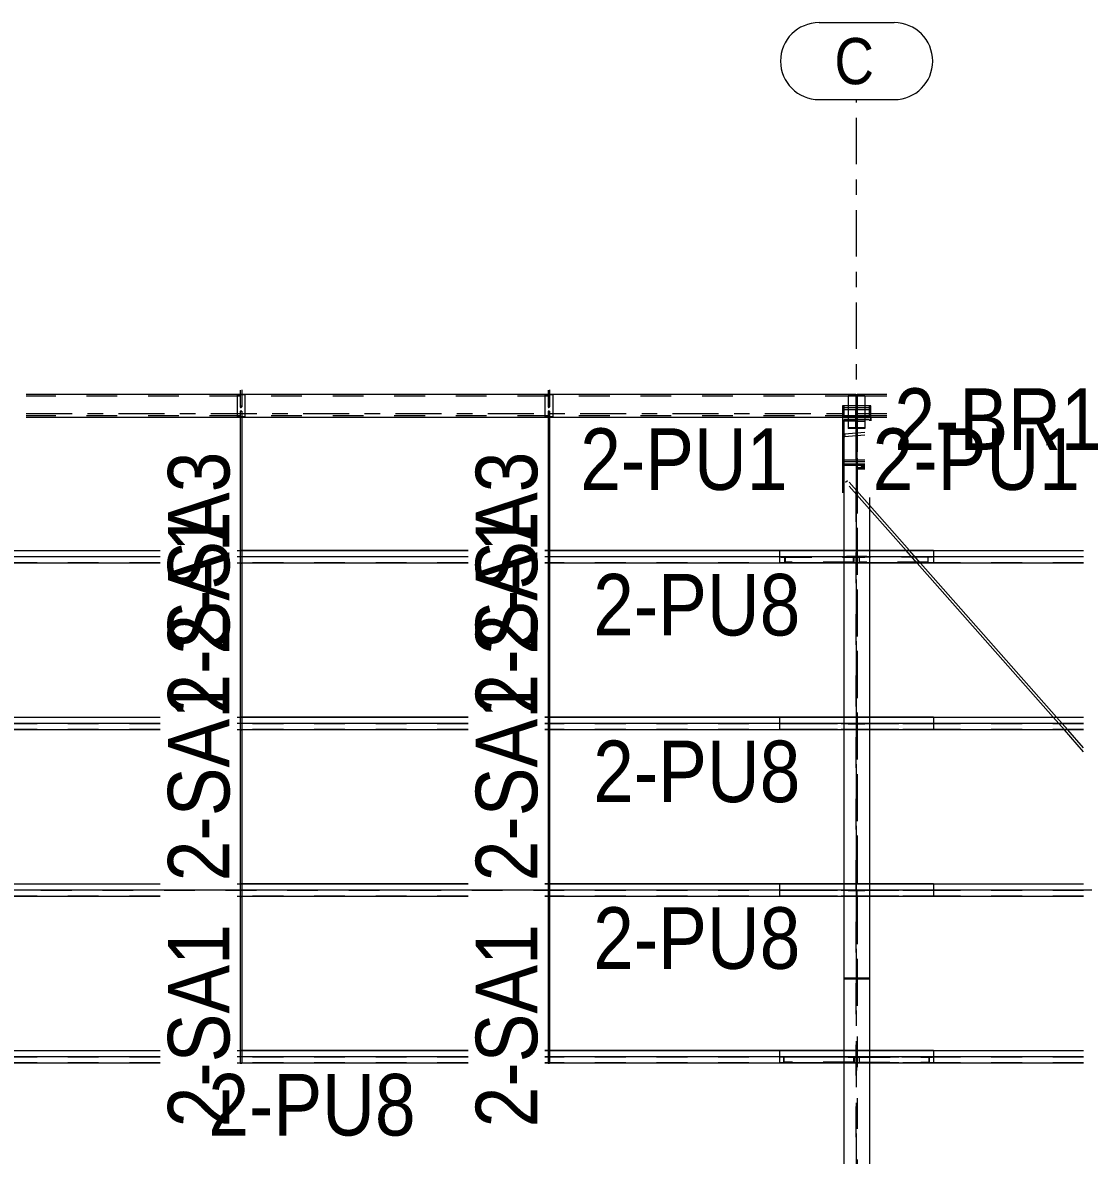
# Model space of a CAD drawing. Header units: millimetres. Extents: x -56 to 1115, y -311 to 509.
# Drawn here: x 923.7 to 992.6, y 43.7 to 117.3 of the extents above; entities that cross this region are included whole.
import ezdxf

# ---------------------------------------------------------------- set-up
doc = ezdxf.new("R2010")
doc.units = ezdxf.units.MM
for name, pattern in [('XKITLINE00', [0]), ('XKITLINE02', [4, 2, -2]), ('XKITLINE03', [6, 3, -1, 1, -1])]:
    doc.linetypes.add(name, pattern=pattern)
for name, color, linetype, lineweight in [('Part', 2, 'Continuous', 0), ('PartMark', 7, 'Continuous', 0), ('S-grid', 1, 'Continuous', 0)]:
    doc.layers.add(name, color=color, linetype=linetype, lineweight=lineweight)
doc.styles.add('ARIAL', font='ARIAL.TTF')

# ---------------------------------------------------------------- blocks, each defined once
blk = doc.blocks.new('*A212')
at = {"layer": 'S-grid', "color": 1, "linetype": 'XKITLINE03', "lineweight": 0}
blk.add_line((923.95, 91.875), (979.871, 91.875), dxfattribs=at)
blk = doc.blocks.new('*A220')
at = {"layer": 'Part', "color": 2, "linetype": 'XKITLINE00', "lineweight": 0}
for p, q in [((957.867, 93.387), (957.867, 93.117)), ((957.966, 93.398), (957.966, 93.117)), ((957.878, 92.331), (957.877, 92.329)), ((957.911, 92.349), (957.878, 92.331)), ((957.948, 92.339), (957.911, 92.349)), ((957.953, 92.329), (957.948, 92.339))]:
    blk.add_line(p, q, dxfattribs=at)
at = {"layer": 'Part', "color": 7, "linetype": 'XKITLINE02', "lineweight": 0}
for p, q in [((957.867, 93.117), (957.867, 92.295)), ((957.966, 93.117), (957.966, 92.305)), ((957.877, 92.329), (957.867, 92.295)), ((957.867, 92.295), (957.885, 92.261)), ((957.885, 92.261), (957.922, 92.251)), ((957.922, 92.251), (957.956, 92.269)), ((957.966, 92.305), (957.953, 92.329)), ((957.956, 92.269), (957.966, 92.305))]:
    blk.add_line(p, q, dxfattribs=at)
blk = doc.blocks.new('*A221')
at = {"layer": 'Part', "color": 7, "linetype": 'XKITLINE02', "lineweight": 0}
for p, q in [((972.996, 82.542), (977.737, 82.542)), ((972.996, 82.542), (972.996, 82.525)), ((972.996, 82.525), (977.723, 82.525)), ((973.26, 82.208), (973.26, 82.525)), ((973.274, 82.542), (973.274, 82.208)), ((977.723, 82.208), (977.723, 82.525)), ((977.737, 82.542), (977.737, 82.208)), ((977.737, 82.208), (973.26, 82.208))]:
    blk.add_line(p, q, dxfattribs=at)
blk = doc.blocks.new('*A222')
at = {"layer": 'Part', "color": 7, "linetype": 'XKITLINE02', "lineweight": 0}
for p, q in [((977.883, 88.963), (977.883, 87.127)), ((977.95, 88.759), (977.883, 88.759)), ((977.883, 88.67), (977.95, 88.67)), ((977.95, 88.963), (977.95, 87.127))]:
    blk.add_line(p, q, dxfattribs=at)
blk = doc.blocks.new('*A223')
at = {"layer": 'Part', "color": 7, "linetype": 'XKITLINE02', "lineweight": 0}
for p, q in [((982.837, 82.542), (978.096, 82.542)), ((978.096, 82.208), (978.096, 82.542)), ((978.11, 82.208), (978.11, 82.525)), ((982.837, 82.525), (978.11, 82.525)), ((982.559, 82.208), (982.559, 82.542)), ((982.573, 82.208), (982.573, 82.525)), ((982.837, 82.542), (982.837, 82.525)), ((982.573, 82.208), (978.096, 82.208))]:
    blk.add_line(p, q, dxfattribs=at)
blk = doc.blocks.new('*A224')
at = {"layer": 'Part', "color": 7, "linetype": 'XKITLINE02', "lineweight": 0}
for p, q in [((977, 92.368), (977, 86.914)), ((978.833, 92.368), (977, 92.368)), ((978.833, 92.237), (977, 92.237)), ((978.833, 91.401), (978.833, 92.368))]:
    blk.add_line(p, q, dxfattribs=at)
blk = doc.blocks.new('*A225')
at = {"layer": 'Part', "color": 7, "linetype": 'XKITLINE02', "lineweight": 0}
for p, q in [((977, 92.237), (977, 91.601)), ((978.833, 92.237), (977, 92.237)), ((978.833, 92.106), (977, 92.106)), ((978.833, 91.601), (978.833, 92.237))]:
    blk.add_line(p, q, dxfattribs=at)
at = {"layer": 'Part', "color": 2, "linetype": 'XKITLINE00', "lineweight": 0}
for p, q in [((977, 91.601), (977, 86.702)), ((978.833, 91.601), (978.833, 91.401))]:
    blk.add_line(p, q, dxfattribs=at)
blk = doc.blocks.new('*A226')
at = {"layer": 'Part', "color": 7, "linetype": 'XKITLINE02', "lineweight": 0}
for p, q in [((977.95, 82.583), (977.95, 82.542)), ((978.575, 82.583), (977.95, 82.583)), ((977.95, 82.542), (978.575, 82.542)), ((978.575, 82.542), (978.575, 82.583))]:
    blk.add_line(p, q, dxfattribs=at)
blk = doc.blocks.new('*A227')
at = {"layer": 'Part', "color": 7, "linetype": 'XKITLINE02', "lineweight": 0}
for p, q in [((977.883, 82.583), (977.258, 82.583)), ((977.258, 82.542), (977.258, 82.583)), ((977.883, 82.542), (977.258, 82.542)), ((977.883, 82.542), (977.883, 82.583))]:
    blk.add_line(p, q, dxfattribs=at)
blk = doc.blocks.new('*A229')
at = {"layer": 'Part', "color": 7, "linetype": 'XKITLINE02', "lineweight": 0}
for p, q in [((978.204, 88.427), (978.204, 88.344)), ((978.458, 88.427), (978.204, 88.427)), ((978.458, 88.344), (978.204, 88.344))]:
    blk.add_line(p, q, dxfattribs=at)
blk = doc.blocks.new('*A230')
at = {"layer": 'Part', "color": 7, "linetype": 'XKITLINE02', "lineweight": 0}
for p, q in [((977.954, 88.344), (977.954, 88.26)), ((978.458, 88.344), (977.954, 88.344)), ((978.079, 88.344), (978.079, 88.26)), ((978.458, 88.26), (977.954, 88.26))]:
    blk.add_line(p, q, dxfattribs=at)
blk = doc.blocks.new('*A774')
at = {"layer": 'Part', "color": 2, "linetype": 'XKITLINE00', "lineweight": 0}
for p, q in [((937.867, 93.387), (937.867, 93.117)), ((937.966, 93.398), (937.966, 93.117)), ((937.878, 92.331), (937.877, 92.329)), ((937.911, 92.349), (937.878, 92.331)), ((937.948, 92.339), (937.911, 92.349)), ((937.953, 92.329), (937.948, 92.339))]:
    blk.add_line(p, q, dxfattribs=at)
at = {"layer": 'Part', "color": 7, "linetype": 'XKITLINE02', "lineweight": 0}
for p, q in [((937.867, 93.117), (937.867, 92.295)), ((937.966, 93.117), (937.966, 92.305)), ((937.877, 92.329), (937.867, 92.295)), ((937.867, 92.295), (937.885, 92.261)), ((937.885, 92.261), (937.922, 92.251)), ((937.922, 92.251), (937.956, 92.269)), ((937.966, 92.305), (937.953, 92.329)), ((937.956, 92.269), (937.966, 92.305))]:
    blk.add_line(p, q, dxfattribs=at)
blk = doc.blocks.new('*A776')
at = {"layer": 'Part', "color": 7, "linetype": 'XKITLINE02', "lineweight": 0}
for p, q in [((978.458, 90.631), (977.12, 90.525)), ((977.084, 90.505), (977.069, 90.449)), ((977.069, 90.449), (977.084, 90.388)), ((977.12, 90.525), (977.084, 90.505)), ((977.084, 90.388), (977.12, 90.359)), ((977.155, 90.495), (977.12, 90.525)), ((978.458, 90.465), (977.12, 90.359)), ((977.12, 90.359), (977.155, 90.378)), ((977.17, 90.435), (977.155, 90.495)), ((977.155, 90.378), (977.17, 90.435))]:
    blk.add_line(p, q, dxfattribs=at)
blk = doc.blocks.new('*A777')
at = {"layer": 'Part', "color": 7, "linetype": 'XKITLINE02', "lineweight": 0}
for p, q in [((977.192, 87.413), (977.317, 87.523)), ((978.75, 85.649), (977.192, 87.413)), ((978.75, 85.901), (977.317, 87.523)), ((981.848, 82.14), (981.125, 82.958)), ((982.07, 82.14), (981.348, 82.958)), ((991.413, 71.307), (990.69, 72.125)), ((991.635, 71.307), (990.912, 72.125)), ((997.966, 64.135), (997.867, 64.248)), ((997.966, 63.884), (997.867, 63.996)), ((1000.977, 60.473), (1000.255, 61.292)), ((1001.2, 60.473), (1000.477, 61.292)), ((1007.917, 52.614), (1007.806, 52.739)), ((1008.028, 52.739), (1007.917, 52.865)), ((1010.542, 49.64), (1009.82, 50.458)), ((1010.764, 49.64), (1010.042, 50.458)), ((1038.641, 18.066), (1037.083, 19.83)), ((1038.516, 17.956), (1037.083, 19.578)), ((1038.641, 18.066), (1038.516, 17.956))]:
    blk.add_line(p, q, dxfattribs=at)
at = {"layer": 'Part', "color": 2, "linetype": 'XKITLINE00', "lineweight": 0}
for p, q in [((981.348, 82.958), (978.75, 85.901)), ((981.125, 82.958), (978.75, 85.649)), ((990.69, 72.125), (981.848, 82.14)), ((990.912, 72.125), (982.07, 82.14)), ((992.667, 69.886), (991.413, 71.307)), ((992.667, 70.138), (991.635, 71.307)), ((997.867, 64.248), (997.667, 64.475)), ((997.867, 63.996), (997.667, 64.223)), ((1000.477, 61.292), (997.966, 64.135)), ((1000.255, 61.292), (997.966, 63.884)), ((1007.806, 52.739), (1000.977, 60.473)), ((1007.917, 52.865), (1001.2, 60.473)), ((1009.82, 50.458), (1007.917, 52.614)), ((1010.042, 50.458), (1008.028, 52.739)), ((1037.083, 19.578), (1010.542, 49.64)), ((1037.083, 19.83), (1010.764, 49.64))]:
    blk.add_line(p, q, dxfattribs=at)
blk = doc.blocks.new('*A780')
at = {"layer": 'Part', "color": 7, "linetype": 'XKITLINE02', "lineweight": 0}
for p, q in [((977.083, 92.314), (977.083, 91.606)), ((977.883, 92.206), (977.883, 88.842)), ((977.95, 88.842), (977.95, 92.206)), ((978.75, 91.606), (978.75, 92.314)), ((978.75, 91.702), (977.083, 91.702)), ((977.083, 91.606), (977.883, 91.606)), ((977.95, 91.606), (978.75, 91.606)), ((977.083, 88.746), (977.083, 89.072)), ((977.883, 88.842), (977.083, 88.842)), ((977.083, 88.746), (978.458, 88.746)), ((978.458, 88.842), (977.95, 88.842))]:
    blk.add_line(p, q, dxfattribs=at)
blk = doc.blocks.new('*A781')
at = {"layer": 'Part', "color": 2, "linetype": 'XKITLINE00', "lineweight": 0}
for p, q in [((977.083, 91.465), (977.083, 82.958)), ((977.375, 91.465), (977.083, 91.465)), ((978.75, 91.465), (978.458, 91.465)), ((978.75, 91.465), (978.75, 91.401)), ((978.75, 86.401), (978.75, 82.958)), ((977.083, 82.14), (977.083, 72.125)), ((978.75, 82.14), (978.75, 72.125)), ((977.083, 71.307), (977.083, 61.292)), ((978.75, 71.307), (978.75, 61.292)), ((977.083, 60.473), (977.083, 50.458)), ((978.75, 60.473), (978.75, 50.458)), ((977.083, 49.64), (977.083, 16.833)), ((978.75, 49.64), (978.75, 16.833))]:
    blk.add_line(p, q, dxfattribs=at)
at = {"layer": 'Part', "color": 7, "linetype": 'XKITLINE02', "lineweight": 0}
for p, q in [((977.879, 91.373), (977.083, 91.373)), ((978.458, 91.465), (977.375, 91.465)), ((977.879, 16.833), (977.879, 91.373)), ((977.954, 91.373), (977.954, 16.833)), ((977.954, 91.373), (978.458, 91.373)), ((977.083, 88.601), (977.879, 88.601)), ((977.083, 88.509), (978.458, 88.509)), ((977.954, 88.601), (978.458, 88.601)), ((977.083, 82.958), (977.083, 82.14)), ((978.75, 82.958), (978.75, 82.14)), ((977.083, 72.125), (977.083, 71.307)), ((978.75, 72.125), (978.75, 71.307)), ((977.083, 61.292), (977.083, 60.473)), ((978.75, 61.292), (978.75, 60.473)), ((977.083, 50.458), (977.083, 49.64)), ((978.75, 50.458), (978.75, 49.64))]:
    blk.add_line(p, q, dxfattribs=at)
blk = doc.blocks.new('*A782')
at = {"layer": 'Part', "color": 7, "linetype": 'XKITLINE02', "lineweight": 0}
for p, q in [((977.879, 88.432), (977.954, 88.434)), ((977.879, 88.432), (977.879, 55.175)), ((977.879, 88.386), (977.954, 88.386)), ((977.954, 88.434), (977.954, 55.175)), ((977.083, 79.308), (977.083, 55.164)), ((978.75, 79.308), (978.75, 55.164)), ((978.75, 55.175), (977.083, 55.175)), ((977.083, 55.164), (978.75, 55.164))]:
    blk.add_line(p, q, dxfattribs=at)
blk = doc.blocks.new('*A784')
at = {"layer": 'Part', "color": 7, "linetype": 'XKITLINE02', "lineweight": 0}
for p, q in [((977.95, 50.083), (978.575, 50.083)), ((977.95, 50.042), (977.95, 50.083)), ((978.075, 50.042), (978.075, 50.083)), ((978.575, 50.083), (978.575, 50.042)), ((978.575, 50.042), (977.95, 50.042))]:
    blk.add_line(p, q, dxfattribs=at)
blk = doc.blocks.new('*A785')
at = {"layer": 'Part', "color": 7, "linetype": 'XKITLINE02', "lineweight": 0}
for p, q in [((977.258, 50.042), (977.258, 50.083)), ((977.258, 50.083), (977.883, 50.083)), ((977.758, 50.042), (977.758, 50.083)), ((977.883, 50.083), (977.883, 50.042)), ((977.883, 50.042), (977.258, 50.042))]:
    blk.add_line(p, q, dxfattribs=at)
blk = doc.blocks.new('*A1036')
at = {"layer": 'Part', "color": 2, "linetype": 'XKITLINE00', "lineweight": 0}
for p, q in [((912.917, 82.14), (912.917, 82.958)), ((912.917, 82.958), (932.667, 82.958)), ((932.667, 82.943), (912.917, 82.943)), ((932.667, 82.557), (912.917, 82.557)), ((932.667, 82.958), (932.667, 82.958)), ((932.667, 82.943), (932.667, 82.943)), ((932.667, 82.557), (932.667, 82.557)), ((937.667, 82.958), (937.867, 82.958)), ((937.867, 82.943), (937.667, 82.943)), ((952.667, 82.557), (937.667, 82.557)), ((952.667, 82.958), (937.966, 82.958)), ((952.667, 82.943), (937.966, 82.943)), ((952.667, 82.958), (952.667, 82.958)), ((952.667, 82.943), (952.667, 82.943)), ((952.667, 82.557), (952.667, 82.557)), ((957.867, 82.958), (957.667, 82.958)), ((957.867, 82.943), (957.667, 82.943)), ((982.917, 82.557), (957.667, 82.557)), ((982.917, 82.958), (957.966, 82.958)), ((982.917, 82.943), (957.966, 82.943)), ((982.917, 82.958), (982.917, 82.14)), ((932.667, 82.14), (912.917, 82.14)), ((932.667, 82.14), (932.667, 82.14)), ((952.667, 82.14), (937.667, 82.14)), ((952.667, 82.14), (952.667, 82.14)), ((982.917, 82.14), (957.667, 82.14))]:
    blk.add_line(p, q, dxfattribs=at)
at = {"layer": 'Part', "color": 7, "linetype": 'XKITLINE02', "lineweight": 0}
for p, q in [((932.667, 82.542), (912.917, 82.542)), ((932.667, 82.542), (932.667, 82.542)), ((952.667, 82.542), (937.667, 82.542)), ((937.966, 82.958), (937.867, 82.958)), ((937.966, 82.943), (937.867, 82.943)), ((952.667, 82.542), (952.667, 82.542)), ((982.917, 82.542), (957.667, 82.542)), ((957.966, 82.958), (957.867, 82.958)), ((957.966, 82.943), (957.867, 82.943)), ((932.667, 82.155), (912.917, 82.155)), ((932.667, 82.155), (932.667, 82.155)), ((952.667, 82.155), (937.667, 82.155)), ((952.667, 82.155), (952.667, 82.155)), ((982.917, 82.155), (957.667, 82.155))]:
    blk.add_line(p, q, dxfattribs=at)
blk = doc.blocks.new('*A1037')
at = {"layer": 'Part', "color": 2, "linetype": 'XKITLINE00', "lineweight": 0}
for p, q in [((912.917, 71.307), (912.917, 72.125)), ((912.917, 72.125), (932.667, 72.125)), ((932.667, 72.11), (912.917, 72.11)), ((932.667, 71.723), (912.917, 71.723)), ((937.667, 72.125), (937.667, 72.125)), ((937.667, 72.125), (937.867, 72.125)), ((937.867, 72.11), (937.667, 72.11)), ((937.667, 72.11), (937.667, 72.11)), ((952.667, 71.723), (937.667, 71.723)), ((952.667, 72.125), (937.966, 72.125)), ((952.667, 72.11), (937.966, 72.11)), ((957.867, 72.125), (957.667, 72.125)), ((957.667, 72.125), (957.667, 72.125)), ((957.867, 72.11), (957.667, 72.11)), ((957.667, 72.11), (957.667, 72.11)), ((982.917, 71.723), (957.667, 71.723)), ((982.917, 72.125), (957.966, 72.125)), ((982.917, 72.11), (957.966, 72.11)), ((982.917, 72.125), (982.917, 71.307)), ((932.667, 71.307), (912.917, 71.307)), ((952.667, 71.307), (937.667, 71.307)), ((982.917, 71.307), (957.667, 71.307))]:
    blk.add_line(p, q, dxfattribs=at)
at = {"layer": 'Part', "color": 7, "linetype": 'XKITLINE02', "lineweight": 0}
for p, q in [((932.667, 71.708), (912.917, 71.708)), ((952.667, 71.708), (937.667, 71.708)), ((937.966, 72.125), (937.867, 72.125)), ((937.966, 72.11), (937.867, 72.11)), ((982.917, 71.708), (957.667, 71.708)), ((957.966, 72.125), (957.867, 72.125)), ((957.966, 72.11), (957.867, 72.11)), ((932.667, 71.322), (912.917, 71.322)), ((952.667, 71.322), (937.667, 71.322)), ((982.917, 71.322), (957.667, 71.322))]:
    blk.add_line(p, q, dxfattribs=at)
blk = doc.blocks.new('*A1038')
at = {"layer": 'Part', "color": 2, "linetype": 'XKITLINE00', "lineweight": 0}
for p, q in [((912.917, 49.64), (912.917, 50.458)), ((912.917, 50.458), (932.667, 50.458)), ((932.667, 50.443), (912.917, 50.443)), ((937.667, 50.458), (937.867, 50.458)), ((937.867, 50.443), (937.667, 50.443)), ((952.667, 50.458), (937.966, 50.458)), ((952.667, 50.443), (937.966, 50.443)), ((957.867, 50.458), (957.667, 50.458)), ((957.867, 50.443), (957.667, 50.443)), ((982.917, 50.458), (957.966, 50.458)), ((982.917, 50.443), (957.966, 50.443)), ((982.917, 50.458), (982.917, 49.64)), ((932.667, 50.057), (912.917, 50.057)), ((932.667, 49.64), (912.917, 49.64)), ((952.667, 50.057), (937.667, 50.057)), ((952.667, 49.64), (937.667, 49.64)), ((982.917, 50.057), (957.667, 50.057)), ((982.917, 49.64), (957.667, 49.64))]:
    blk.add_line(p, q, dxfattribs=at)
at = {"layer": 'Part', "color": 7, "linetype": 'XKITLINE02', "lineweight": 0}
for p, q in [((937.966, 50.458), (937.867, 50.458)), ((937.966, 50.443), (937.867, 50.443)), ((957.966, 50.458), (957.867, 50.458)), ((957.966, 50.443), (957.867, 50.443)), ((932.667, 50.042), (912.917, 50.042)), ((932.667, 49.655), (912.917, 49.655)), ((952.667, 50.042), (937.667, 50.042)), ((952.667, 49.655), (937.667, 49.655)), ((982.917, 50.042), (957.667, 50.042)), ((982.917, 49.655), (957.667, 49.655))]:
    blk.add_line(p, q, dxfattribs=at)
blk = doc.blocks.new('*A1039')
at = {"layer": 'Part', "color": 2, "linetype": 'XKITLINE00', "lineweight": 0}
for p, q in [((912.917, 60.473), (912.917, 61.292)), ((912.917, 61.292), (932.667, 61.292)), ((932.667, 61.277), (912.917, 61.277)), ((937.667, 61.292), (937.867, 61.292)), ((937.867, 61.277), (937.667, 61.277)), ((952.667, 61.292), (937.966, 61.292)), ((952.667, 61.277), (937.966, 61.277)), ((957.867, 61.292), (957.667, 61.292)), ((957.867, 61.277), (957.667, 61.277)), ((982.917, 61.292), (957.966, 61.292)), ((982.917, 61.277), (957.966, 61.277)), ((982.917, 61.292), (982.917, 60.473)), ((982.917, 60.89), (912.917, 60.89)), ((932.667, 60.473), (912.917, 60.473)), ((952.667, 60.473), (937.667, 60.473)), ((982.917, 60.473), (957.667, 60.473))]:
    blk.add_line(p, q, dxfattribs=at)
at = {"layer": 'Part', "color": 7, "linetype": 'XKITLINE02', "lineweight": 0}
for p, q in [((937.966, 61.292), (937.867, 61.292)), ((937.966, 61.277), (937.867, 61.277)), ((957.966, 61.292), (957.867, 61.292)), ((957.966, 61.277), (957.867, 61.277)), ((982.917, 60.875), (912.917, 60.875)), ((932.667, 60.488), (912.917, 60.488)), ((952.667, 60.488), (937.667, 60.488)), ((982.917, 60.488), (957.667, 60.488))]:
    blk.add_line(p, q, dxfattribs=at)
blk = doc.blocks.new('*A1049')
at = {"layer": 'Part', "color": 2, "linetype": 'XKITLINE00', "lineweight": 0}
for p, q in [((917.958, 93.117), (917.958, 93.017)), ((917.958, 93.117), (918.95, 93.117)), ((923.95, 93.117), (977.875, 93.117)), ((977.875, 93.117), (977.875, 93.017)), ((918.95, 91.601), (918.458, 91.601)), ((977.375, 91.601), (923.95, 91.601))]:
    blk.add_line(p, q, dxfattribs=at)
at = {"layer": 'Part', "color": 7, "linetype": 'XKITLINE02', "lineweight": 0}
for p, q in [((918.95, 93.102), (917.958, 93.102)), ((917.958, 93.017), (917.958, 91.601)), ((918.95, 92.992), (917.958, 92.992)), ((977.875, 93.102), (923.95, 93.102)), ((977.875, 92.992), (923.95, 92.992)), ((977.875, 93.017), (977.875, 91.601)), ((918.95, 91.726), (917.958, 91.726)), ((918.95, 91.616), (917.958, 91.616)), ((918.458, 91.601), (917.958, 91.601)), ((977.875, 91.726), (923.95, 91.726)), ((977.875, 91.616), (923.95, 91.616)), ((977.875, 91.601), (977.375, 91.601))]:
    blk.add_line(p, q, dxfattribs=at)
blk = doc.blocks.new('*A1050')
at = {"layer": 'Part', "color": 2, "linetype": 'XKITLINE00', "lineweight": 0}
for p, q in [((977.958, 93.117), (977.958, 93.017)), ((977.958, 93.117), (979.871, 93.117)), ((995.99, 93.117), (1037.875, 93.117)), ((1037.875, 93.117), (1037.875, 93.017)), ((979.871, 91.601), (978.458, 91.601)), ((1037.375, 91.601), (995.99, 91.601))]:
    blk.add_line(p, q, dxfattribs=at)
at = {"layer": 'Part', "color": 7, "linetype": 'XKITLINE02', "lineweight": 0}
for p, q in [((979.871, 93.102), (977.958, 93.102)), ((977.958, 93.017), (977.958, 91.601)), ((979.871, 92.992), (977.958, 92.992)), ((1037.875, 93.102), (995.99, 93.102)), ((1037.875, 92.992), (995.99, 92.992)), ((1037.875, 93.017), (1037.875, 91.601)), ((979.871, 91.726), (977.958, 91.726)), ((979.871, 91.616), (977.958, 91.616)), ((978.458, 91.601), (977.958, 91.601)), ((1037.875, 91.726), (995.99, 91.726)), ((1037.875, 91.616), (995.99, 91.616)), ((1037.875, 91.601), (1037.375, 91.601))]:
    blk.add_line(p, q, dxfattribs=at)
blk = doc.blocks.new('*A1053')
at = {"layer": 'Part', "color": 7, "linetype": 'XKITLINE02', "lineweight": 0}
for p, q in [((958.167, 93.076), (957.667, 93.076)), ((957.667, 93.076), (957.667, 91.642)), ((958.167, 93.076), (958.167, 91.642)), ((958.167, 91.642), (957.667, 91.642))]:
    blk.add_line(p, q, dxfattribs=at)
blk = doc.blocks.new('*A1054')
at = {"layer": 'Part', "color": 7, "linetype": 'XKITLINE02', "lineweight": 0}
for p, q in [((957.885, 92.019), (957.867, 92.016)), ((957.867, 92.016), (957.867, 91.601)), ((957.867, 92.016), (957.878, 92.012)), ((957.878, 92.012), (957.911, 92.01)), ((957.922, 92.02), (957.885, 92.019)), ((957.911, 92.01), (957.948, 92.011)), ((957.956, 92.018), (957.922, 92.02)), ((957.948, 92.011), (957.966, 92.015)), ((957.966, 92.015), (957.956, 92.018)), ((957.966, 92.015), (957.966, 91.601)), ((957.867, 82.965), (957.867, 82.135)), ((957.966, 82.964), (957.966, 82.134)), ((957.867, 82.135), (957.885, 82.139)), ((957.878, 82.131), (957.867, 82.135)), ((957.911, 82.13), (957.878, 82.131)), ((957.885, 82.139), (957.922, 82.14)), ((957.948, 82.131), (957.911, 82.13)), ((957.922, 82.14), (957.956, 82.138)), ((957.966, 82.134), (957.948, 82.131)), ((957.956, 82.138), (957.966, 82.134))]:
    blk.add_line(p, q, dxfattribs=at)
at = {"layer": 'Part', "color": 2, "linetype": 'XKITLINE00', "lineweight": 0}
for p, q in [((957.867, 91.601), (957.867, 82.965)), ((957.966, 91.601), (957.966, 82.964))]:
    blk.add_line(p, q, dxfattribs=at)
blk = doc.blocks.new('*A1055')
at = {"layer": 'Part', "color": 7, "linetype": 'XKITLINE02', "lineweight": 0}
for p, q in [((977.958, 92.106), (977.875, 92.106)), ((977.875, 92.106), (977.875, 91.542)), ((977.875, 90.934), (977.875, 92.106)), ((977.958, 91.542), (977.958, 92.106)), ((977.958, 92.106), (977.958, 90.934)), ((977.958, 91.542), (977.875, 91.542)), ((977.875, 91.542), (977.875, 91.34)), ((977.958, 91.34), (977.875, 91.34)), ((977.875, 90.934), (977.875, 91.34)), ((977.958, 91.34), (977.958, 91.542)), ((977.958, 90.934), (977.958, 91.34)), ((977.958, 90.934), (977.875, 90.934)), ((977.958, 90.934), (977.875, 90.934)), ((977.875, 90.934), (977.875, 90.934)), ((977.958, 90.934), (977.958, 90.934))]:
    blk.add_line(p, q, dxfattribs=at)
blk = doc.blocks.new('*A1056')
at = {"layer": 'Part', "color": 2, "linetype": 'XKITLINE00', "lineweight": 0}
for p, q in [((977.375, 93.017), (978.458, 93.017)), ((977.375, 93.017), (977.375, 90.934)), ((978.458, 93.017), (978.458, 91.401)), ((978.458, 91.401), (978.458, 90.934)), ((978.458, 90.934), (977.375, 90.934)), ((978.458, 90.934), (978.458, 90.934))]:
    blk.add_line(p, q, dxfattribs=at)
at = {"layer": 'Part', "color": 7, "linetype": 'XKITLINE02', "lineweight": 0}
for p, q in [((978.458, 93.017), (977.375, 93.017)), ((977.375, 90.934), (978.458, 90.934)), ((978.458, 90.934), (978.458, 90.934))]:
    blk.add_line(p, q, dxfattribs=at)
blk = doc.blocks.new('*A1057')
at = {"layer": 'Part', "color": 2, "linetype": 'XKITLINE00', "lineweight": 0}
for p, q in [((978.458, 90.934), (977.375, 90.934)), ((977.375, 90.934), (977.375, 90.892)), ((978.458, 90.892), (977.375, 90.892)), ((978.458, 90.934), (978.458, 90.892)), ((978.458, 90.934), (978.458, 90.934)), ((978.458, 90.892), (978.458, 90.892))]:
    blk.add_line(p, q, dxfattribs=at)
blk = doc.blocks.new('*A1058')
at = {"layer": 'Part', "color": 7, "linetype": 'XKITLINE02', "lineweight": 0}
for p, q in [((977.896, 82.5), (977.896, 82.14)), ((977.896, 82.5), (977.938, 82.5)), ((977.896, 82.5), (977.938, 82.5)), ((977.938, 82.5), (977.938, 82.14))]:
    blk.add_line(p, q, dxfattribs=at)
at = {"layer": 'Part', "color": 2, "linetype": 'XKITLINE00', "lineweight": 0}
for p, q in [((977.896, 82.14), (977.896, 81.667)), ((977.938, 81.667), (977.938, 82.14)), ((977.896, 81.667), (977.938, 81.667))]:
    blk.add_line(p, q, dxfattribs=at)
blk = doc.blocks.new('*A1059')
at = {"layer": 'Part', "color": 7, "linetype": 'XKITLINE02', "lineweight": 0}
for p, q in [((978.458, 82.542), (977.375, 82.542)), ((977.375, 82.542), (977.375, 82.5)), ((978.458, 82.5), (977.375, 82.5)), ((978.458, 82.542), (978.458, 82.5))]:
    blk.add_line(p, q, dxfattribs=at)
blk = doc.blocks.new('*A1060')
at = {"layer": 'Part', "color": 7, "linetype": 'XKITLINE02', "lineweight": 0}
for p, q in [((977.875, 92.368), (977.875, 91.715)), ((977.958, 92.368), (977.875, 92.368)), ((977.958, 91.715), (977.958, 92.368)), ((977.958, 91.833), (977.875, 91.833)), ((977.875, 91.78), (977.958, 91.78)), ((977.875, 91.715), (977.958, 91.715))]:
    blk.add_line(p, q, dxfattribs=at)
blk = doc.blocks.new('*A1120')
at = {"layer": 'Part', "color": 2, "linetype": 'XKITLINE00', "lineweight": 0}
for p, q in [((937.885, 82.968), (937.867, 82.965)), ((937.867, 82.965), (937.867, 82.557)), ((937.867, 82.965), (937.878, 82.963)), ((937.878, 82.963), (937.911, 82.961)), ((937.922, 82.968), (937.885, 82.968)), ((937.911, 82.961), (937.948, 82.962)), ((937.956, 82.967), (937.922, 82.968)), ((937.948, 82.962), (937.966, 82.964)), ((937.966, 82.964), (937.956, 82.967)), ((937.966, 82.964), (937.966, 82.557)), ((937.867, 82.14), (937.867, 72.132)), ((937.966, 82.14), (937.966, 72.131))]:
    blk.add_line(p, q, dxfattribs=at)
at = {"layer": 'Part', "color": 7, "linetype": 'XKITLINE02', "lineweight": 0}
for p, q in [((937.867, 82.557), (937.867, 82.14)), ((937.966, 82.557), (937.966, 82.14)), ((937.867, 72.132), (937.867, 71.301)), ((937.966, 72.131), (937.966, 71.3)), ((937.867, 71.301), (937.885, 71.303)), ((937.878, 71.298), (937.867, 71.301)), ((937.911, 71.297), (937.878, 71.298)), ((937.885, 71.303), (937.922, 71.304)), ((937.948, 71.297), (937.911, 71.297)), ((937.922, 71.304), (937.956, 71.302)), ((937.966, 71.3), (937.948, 71.297)), ((937.956, 71.302), (937.966, 71.3))]:
    blk.add_line(p, q, dxfattribs=at)
blk = doc.blocks.new('*A1121')
at = {"layer": 'Part', "color": 2, "linetype": 'XKITLINE00', "lineweight": 0}
for p, q in [((937.885, 72.134), (937.867, 72.132)), ((937.867, 72.132), (937.867, 71.723)), ((937.867, 72.132), (937.878, 72.129)), ((937.878, 72.129), (937.911, 72.128)), ((937.922, 72.135), (937.885, 72.134)), ((937.911, 72.128), (937.948, 72.129)), ((937.956, 72.134), (937.922, 72.135)), ((937.948, 72.129), (937.966, 72.131)), ((937.966, 72.131), (937.956, 72.134)), ((937.966, 72.131), (937.966, 71.723)), ((937.867, 71.307), (937.867, 61.299)), ((937.966, 71.307), (937.966, 61.298))]:
    blk.add_line(p, q, dxfattribs=at)
at = {"layer": 'Part', "color": 7, "linetype": 'XKITLINE02', "lineweight": 0}
for p, q in [((937.867, 71.723), (937.867, 71.307)), ((937.966, 71.723), (937.966, 71.307)), ((937.867, 61.299), (937.867, 60.467)), ((937.966, 61.298), (937.966, 60.466)), ((937.867, 60.467), (937.885, 60.47)), ((937.878, 60.465), (937.867, 60.467)), ((937.911, 60.463), (937.878, 60.465)), ((937.885, 60.47), (937.922, 60.47)), ((937.948, 60.464), (937.911, 60.463)), ((937.922, 60.47), (937.956, 60.469)), ((937.966, 60.466), (937.948, 60.464)), ((937.956, 60.469), (937.966, 60.466))]:
    blk.add_line(p, q, dxfattribs=at)
blk = doc.blocks.new('*A1122')
at = {"layer": 'Part', "color": 2, "linetype": 'XKITLINE00', "lineweight": 0}
for p, q in [((937.885, 61.301), (937.867, 61.299)), ((937.867, 61.299), (937.867, 60.89)), ((937.867, 61.299), (937.878, 61.296)), ((937.878, 61.296), (937.911, 61.295)), ((937.922, 61.302), (937.885, 61.301)), ((937.911, 61.295), (937.948, 61.295)), ((937.956, 61.3), (937.922, 61.302)), ((937.948, 61.295), (937.966, 61.298)), ((937.966, 61.298), (937.956, 61.3)), ((937.966, 61.298), (937.966, 60.89)), ((937.867, 60.473), (937.867, 50.057)), ((937.966, 60.473), (937.966, 50.057)), ((937.867, 49.634), (937.867, 49.64)), ((937.878, 49.631), (937.867, 49.634)), ((937.911, 49.63), (937.878, 49.631)), ((937.948, 49.631), (937.911, 49.63)), ((937.966, 49.633), (937.948, 49.631)), ((937.966, 49.633), (937.966, 49.64))]:
    blk.add_line(p, q, dxfattribs=at)
at = {"layer": 'Part', "color": 7, "linetype": 'XKITLINE02', "lineweight": 0}
for p, q in [((937.867, 60.89), (937.867, 60.473)), ((937.966, 60.89), (937.966, 60.473)), ((937.867, 50.057), (937.867, 49.64)), ((937.867, 49.634), (937.885, 49.636)), ((937.885, 49.636), (937.922, 49.637)), ((937.922, 49.637), (937.956, 49.636)), ((937.956, 49.636), (937.966, 49.633)), ((937.966, 50.057), (937.966, 49.64))]:
    blk.add_line(p, q, dxfattribs=at)
blk = doc.blocks.new('*A1135')
at = {"layer": 'Part', "color": 7, "linetype": 'XKITLINE02', "lineweight": 0}
for p, q in [((937.885, 92.019), (937.867, 92.016)), ((937.867, 92.016), (937.867, 91.601)), ((937.867, 92.016), (937.878, 92.012)), ((937.878, 92.012), (937.911, 92.01)), ((937.922, 92.02), (937.885, 92.019)), ((937.911, 92.01), (937.948, 92.011)), ((937.956, 92.018), (937.922, 92.02)), ((937.948, 92.011), (937.966, 92.015)), ((937.966, 92.015), (937.956, 92.018)), ((937.966, 92.015), (937.966, 91.601)), ((937.867, 82.965), (937.867, 82.135)), ((937.966, 82.964), (937.966, 82.134)), ((937.867, 82.135), (937.885, 82.139)), ((937.878, 82.131), (937.867, 82.135)), ((937.911, 82.13), (937.878, 82.131)), ((937.885, 82.139), (937.922, 82.14)), ((937.948, 82.131), (937.911, 82.13)), ((937.922, 82.14), (937.956, 82.138)), ((937.966, 82.134), (937.948, 82.131)), ((937.956, 82.138), (937.966, 82.134))]:
    blk.add_line(p, q, dxfattribs=at)
at = {"layer": 'Part', "color": 2, "linetype": 'XKITLINE00', "lineweight": 0}
for p, q in [((937.867, 91.601), (937.867, 82.965)), ((937.966, 91.601), (937.966, 82.964))]:
    blk.add_line(p, q, dxfattribs=at)
blk = doc.blocks.new('*A1136')
at = {"layer": 'Part', "color": 7, "linetype": 'XKITLINE02', "lineweight": 0}
for p, q in [((938.167, 93.076), (937.667, 93.076)), ((937.667, 93.076), (937.667, 91.642)), ((938.167, 93.076), (938.167, 91.642)), ((938.167, 91.642), (937.667, 91.642))]:
    blk.add_line(p, q, dxfattribs=at)
blk = doc.blocks.new('*A1144')
at = {"layer": 'Part', "color": 2, "linetype": 'XKITLINE00', "lineweight": 0}
for p, q in [((957.885, 61.301), (957.867, 61.299)), ((957.867, 61.299), (957.867, 60.89)), ((957.867, 61.299), (957.878, 61.296)), ((957.878, 61.296), (957.911, 61.295)), ((957.922, 61.302), (957.885, 61.301)), ((957.911, 61.295), (957.948, 61.295)), ((957.956, 61.3), (957.922, 61.302)), ((957.948, 61.295), (957.966, 61.298)), ((957.966, 61.298), (957.956, 61.3)), ((957.966, 61.298), (957.966, 60.89)), ((957.867, 60.473), (957.867, 50.057)), ((957.966, 60.473), (957.966, 50.057)), ((957.867, 49.634), (957.867, 49.64)), ((957.878, 49.631), (957.867, 49.634)), ((957.911, 49.63), (957.878, 49.631)), ((957.948, 49.631), (957.911, 49.63)), ((957.966, 49.633), (957.948, 49.631)), ((957.966, 49.633), (957.966, 49.64))]:
    blk.add_line(p, q, dxfattribs=at)
at = {"layer": 'Part', "color": 7, "linetype": 'XKITLINE02', "lineweight": 0}
for p, q in [((957.867, 60.89), (957.867, 60.473)), ((957.966, 60.89), (957.966, 60.473)), ((957.867, 50.057), (957.867, 49.64)), ((957.867, 49.634), (957.885, 49.636)), ((957.885, 49.636), (957.922, 49.637)), ((957.922, 49.637), (957.956, 49.636)), ((957.956, 49.636), (957.966, 49.633)), ((957.966, 50.057), (957.966, 49.64))]:
    blk.add_line(p, q, dxfattribs=at)
blk = doc.blocks.new('*A1145')
at = {"layer": 'Part', "color": 2, "linetype": 'XKITLINE00', "lineweight": 0}
for p, q in [((957.885, 72.134), (957.867, 72.132)), ((957.867, 72.132), (957.867, 71.723)), ((957.867, 72.132), (957.878, 72.129)), ((957.878, 72.129), (957.911, 72.128)), ((957.922, 72.135), (957.885, 72.134)), ((957.911, 72.128), (957.948, 72.129)), ((957.956, 72.134), (957.922, 72.135)), ((957.948, 72.129), (957.966, 72.131)), ((957.966, 72.131), (957.956, 72.134)), ((957.966, 72.131), (957.966, 71.723)), ((957.867, 71.307), (957.867, 61.299)), ((957.966, 71.307), (957.966, 61.298))]:
    blk.add_line(p, q, dxfattribs=at)
at = {"layer": 'Part', "color": 7, "linetype": 'XKITLINE02', "lineweight": 0}
for p, q in [((957.867, 71.723), (957.867, 71.307)), ((957.966, 71.723), (957.966, 71.307)), ((957.867, 61.299), (957.867, 60.467)), ((957.966, 61.298), (957.966, 60.466)), ((957.867, 60.467), (957.885, 60.47)), ((957.878, 60.465), (957.867, 60.467)), ((957.911, 60.463), (957.878, 60.465)), ((957.885, 60.47), (957.922, 60.47)), ((957.948, 60.464), (957.911, 60.463)), ((957.922, 60.47), (957.956, 60.469)), ((957.966, 60.466), (957.948, 60.464)), ((957.956, 60.469), (957.966, 60.466))]:
    blk.add_line(p, q, dxfattribs=at)
blk = doc.blocks.new('*A1146')
at = {"layer": 'Part', "color": 2, "linetype": 'XKITLINE00', "lineweight": 0}
for p, q in [((957.885, 82.968), (957.867, 82.965)), ((957.867, 82.965), (957.867, 82.557)), ((957.867, 82.965), (957.878, 82.963)), ((957.878, 82.963), (957.911, 82.961)), ((957.922, 82.968), (957.885, 82.968)), ((957.911, 82.961), (957.948, 82.962)), ((957.956, 82.967), (957.922, 82.968)), ((957.948, 82.962), (957.966, 82.964)), ((957.966, 82.964), (957.956, 82.967)), ((957.966, 82.964), (957.966, 82.557)), ((957.867, 82.14), (957.867, 72.132)), ((957.966, 82.14), (957.966, 72.131))]:
    blk.add_line(p, q, dxfattribs=at)
at = {"layer": 'Part', "color": 7, "linetype": 'XKITLINE02', "lineweight": 0}
for p, q in [((957.867, 82.557), (957.867, 82.14)), ((957.966, 82.557), (957.966, 82.14)), ((957.867, 72.132), (957.867, 71.301)), ((957.966, 72.131), (957.966, 71.3)), ((957.867, 71.301), (957.885, 71.303)), ((957.878, 71.298), (957.867, 71.301)), ((957.911, 71.297), (957.878, 71.298)), ((957.885, 71.303), (957.922, 71.304)), ((957.948, 71.297), (957.911, 71.297)), ((957.922, 71.304), (957.956, 71.302)), ((957.966, 71.3), (957.948, 71.297)), ((957.956, 71.302), (957.966, 71.3))]:
    blk.add_line(p, q, dxfattribs=at)
blk = doc.blocks.new('*A1157')
at = {"layer": 'S-grid', "color": 1, "linetype": 'XKITLINE03', "lineweight": 0}
blk.add_line((977.917, -5.925), (977.917, 112.27), dxfattribs=at)
at = {"layer": 'S-grid', "color": 3, "style": 'ARIAL', "width": 0.85}
blk.add_text('C', height=3, dxfattribs=at).set_placement((976.472, 113.27))
blk = doc.blocks.new('*A1158')
at = {"layer": 'Part', "color": 7, "linetype": 'XKITLINE02', "lineweight": 0}
for p, q in [((1038.458, 87.458), (1037.083, 85.901)), ((1038.458, 87.206), (1037.083, 85.649)), ((1034.486, 82.958), (1033.763, 82.14)), ((1034.708, 82.958), (1033.985, 82.14)), ((1024.921, 72.125), (1024.198, 71.307)), ((1025.143, 72.125), (1024.421, 71.307)), ((1017.966, 64.248), (1017.867, 64.135)), ((1017.966, 63.996), (1017.867, 63.884)), ((1007.917, 52.865), (1007.806, 52.739)), ((1008.028, 52.739), (1007.917, 52.614)), ((1005.791, 50.458), (1005.069, 49.64)), ((1006.014, 50.458), (1005.291, 49.64)), ((978.75, 19.83), (977.192, 18.066)), ((978.75, 19.578), (977.317, 17.956)), ((977.317, 17.956), (977.192, 18.066))]:
    blk.add_line(p, q, dxfattribs=at)
at = {"layer": 'Part', "color": 2, "linetype": 'XKITLINE00', "lineweight": 0}
for p, q in [((1037.083, 85.901), (1034.486, 82.958)), ((1037.083, 85.649), (1034.708, 82.958)), ((1033.763, 82.14), (1033.586, 81.94)), ((1033.985, 82.14), (1033.809, 81.94)), ((1029.172, 76.94), (1024.921, 72.125)), ((1029.394, 76.94), (1025.143, 72.125)), ((1024.198, 71.307), (1017.966, 64.248)), ((1024.421, 71.307), (1017.966, 63.996)), ((1017.867, 64.135), (1017.667, 63.909)), ((1017.867, 63.884), (1017.667, 63.657)), ((1012.667, 58.246), (1007.917, 52.865)), ((1012.667, 57.994), (1008.028, 52.739)), ((1007.806, 52.739), (1005.791, 50.458)), ((1007.917, 52.614), (1006.014, 50.458)), ((1005.069, 49.64), (978.75, 19.83)), ((1005.291, 49.64), (978.75, 19.578))]:
    blk.add_line(p, q, dxfattribs=at)
blk = doc.blocks.new('*A1159')
at = {"layer": 'Part', "color": 2, "linetype": 'XKITLINE00', "lineweight": 0}
for p, q in [((972.917, 82.14), (972.917, 82.958)), ((972.917, 82.958), (992.667, 82.958)), ((992.667, 82.943), (972.917, 82.943)), ((992.667, 82.557), (972.917, 82.557)), ((992.667, 82.958), (992.667, 82.958)), ((992.667, 82.943), (992.667, 82.943)), ((992.667, 82.557), (992.667, 82.557)), ((997.667, 82.958), (997.867, 82.958)), ((997.867, 82.943), (997.667, 82.943)), ((1012.667, 82.557), (997.667, 82.557)), ((1012.667, 82.958), (997.966, 82.958)), ((1012.667, 82.943), (997.966, 82.943)), ((1012.667, 82.958), (1012.667, 82.958)), ((1012.667, 82.943), (1012.667, 82.943)), ((1012.667, 82.557), (1012.667, 82.557)), ((1017.867, 82.958), (1017.667, 82.958)), ((1017.867, 82.943), (1017.667, 82.943)), ((1042.917, 82.557), (1017.667, 82.557)), ((1042.917, 82.958), (1017.966, 82.958)), ((1042.917, 82.943), (1017.966, 82.943)), ((1042.917, 82.958), (1042.917, 82.14)), ((992.667, 82.14), (972.917, 82.14)), ((992.667, 82.14), (992.667, 82.14)), ((1012.667, 82.14), (997.667, 82.14)), ((1012.667, 82.14), (1012.667, 82.14)), ((1042.917, 82.14), (1017.667, 82.14))]:
    blk.add_line(p, q, dxfattribs=at)
at = {"layer": 'Part', "color": 7, "linetype": 'XKITLINE02', "lineweight": 0}
for p, q in [((992.667, 82.542), (972.917, 82.542)), ((992.667, 82.542), (992.667, 82.542)), ((1012.667, 82.542), (997.667, 82.542)), ((997.966, 82.958), (997.867, 82.958)), ((997.966, 82.943), (997.867, 82.943)), ((1012.667, 82.542), (1012.667, 82.542)), ((1042.917, 82.542), (1017.667, 82.542)), ((1017.966, 82.958), (1017.867, 82.958)), ((1017.966, 82.943), (1017.867, 82.943)), ((992.667, 82.155), (972.917, 82.155)), ((992.667, 82.155), (992.667, 82.155)), ((1012.667, 82.155), (997.667, 82.155)), ((1012.667, 82.155), (1012.667, 82.155)), ((1042.917, 82.155), (1017.667, 82.155))]:
    blk.add_line(p, q, dxfattribs=at)
blk = doc.blocks.new('*A1160')
at = {"layer": 'Part', "color": 2, "linetype": 'XKITLINE00', "lineweight": 0}
for p, q in [((972.917, 71.307), (972.917, 72.125)), ((972.917, 72.125), (992.667, 72.125)), ((992.667, 72.11), (972.917, 72.11)), ((992.667, 71.723), (972.917, 71.723)), ((997.667, 72.125), (997.667, 72.125)), ((997.667, 72.125), (997.867, 72.125)), ((997.867, 72.11), (997.667, 72.11)), ((997.667, 72.11), (997.667, 72.11)), ((1012.667, 71.723), (997.667, 71.723)), ((1012.667, 72.125), (997.966, 72.125)), ((1012.667, 72.11), (997.966, 72.11)), ((1017.867, 72.125), (1017.667, 72.125)), ((1017.667, 72.125), (1017.667, 72.125)), ((1017.867, 72.11), (1017.667, 72.11)), ((1017.667, 72.11), (1017.667, 72.11)), ((1042.917, 71.723), (1017.667, 71.723)), ((1042.917, 72.125), (1017.966, 72.125)), ((1042.917, 72.11), (1017.966, 72.11)), ((1042.917, 72.125), (1042.917, 71.307)), ((992.667, 71.307), (972.917, 71.307)), ((1012.667, 71.307), (997.667, 71.307)), ((1042.917, 71.307), (1017.667, 71.307))]:
    blk.add_line(p, q, dxfattribs=at)
at = {"layer": 'Part', "color": 7, "linetype": 'XKITLINE02', "lineweight": 0}
for p, q in [((992.667, 71.708), (972.917, 71.708)), ((1012.667, 71.708), (997.667, 71.708)), ((997.966, 72.125), (997.867, 72.125)), ((997.966, 72.11), (997.867, 72.11)), ((1042.917, 71.708), (1017.667, 71.708)), ((1017.966, 72.125), (1017.867, 72.125)), ((1017.966, 72.11), (1017.867, 72.11)), ((992.667, 71.322), (972.917, 71.322)), ((1012.667, 71.322), (997.667, 71.322)), ((1042.917, 71.322), (1017.667, 71.322))]:
    blk.add_line(p, q, dxfattribs=at)
blk = doc.blocks.new('*A1161')
at = {"layer": 'Part', "color": 2, "linetype": 'XKITLINE00', "lineweight": 0}
for p, q in [((972.917, 49.64), (972.917, 50.458)), ((972.917, 50.458), (992.667, 50.458)), ((992.667, 50.443), (972.917, 50.443)), ((997.667, 50.458), (997.867, 50.458)), ((997.867, 50.443), (997.667, 50.443)), ((1012.667, 50.458), (997.966, 50.458)), ((1012.667, 50.443), (997.966, 50.443)), ((1017.867, 50.458), (1017.667, 50.458)), ((1017.867, 50.443), (1017.667, 50.443)), ((1042.917, 50.458), (1017.966, 50.458)), ((1042.917, 50.443), (1017.966, 50.443)), ((1042.917, 50.458), (1042.917, 49.64)), ((992.667, 50.057), (972.917, 50.057)), ((992.667, 49.64), (972.917, 49.64)), ((1042.917, 50.057), (997.667, 50.057)), ((1042.917, 49.64), (997.667, 49.64))]:
    blk.add_line(p, q, dxfattribs=at)
at = {"layer": 'Part', "color": 7, "linetype": 'XKITLINE02', "lineweight": 0}
for p, q in [((997.966, 50.458), (997.867, 50.458)), ((997.966, 50.443), (997.867, 50.443)), ((1017.966, 50.458), (1017.867, 50.458)), ((1017.966, 50.443), (1017.867, 50.443)), ((992.667, 50.042), (972.917, 50.042)), ((992.667, 49.655), (972.917, 49.655)), ((1042.917, 50.042), (997.667, 50.042)), ((1042.917, 49.655), (997.667, 49.655))]:
    blk.add_line(p, q, dxfattribs=at)
blk = doc.blocks.new('*A1162')
at = {"layer": 'Part', "color": 2, "linetype": 'XKITLINE00', "lineweight": 0}
for p, q in [((972.917, 60.473), (972.917, 61.292)), ((972.917, 61.292), (992.667, 61.292)), ((992.667, 61.277), (972.917, 61.277)), ((997.667, 61.292), (997.867, 61.292)), ((997.867, 61.277), (997.667, 61.277)), ((1012.667, 61.292), (997.966, 61.292)), ((1012.667, 61.277), (997.966, 61.277)), ((1012.667, 61.292), (1012.667, 61.292)), ((1012.667, 61.277), (1012.667, 61.277)), ((1017.867, 61.292), (1017.667, 61.292)), ((1017.867, 61.277), (1017.667, 61.277)), ((1042.917, 61.292), (1017.966, 61.292)), ((1042.917, 61.277), (1017.966, 61.277)), ((1042.917, 61.292), (1042.917, 60.473)), ((1012.667, 60.89), (972.917, 60.89)), ((992.667, 60.473), (972.917, 60.473)), ((1012.667, 60.473), (997.667, 60.473)), ((1042.917, 60.89), (1017.667, 60.89)), ((1042.917, 60.473), (1017.667, 60.473))]:
    blk.add_line(p, q, dxfattribs=at)
at = {"layer": 'Part', "color": 7, "linetype": 'XKITLINE02', "lineweight": 0}
for p, q in [((997.966, 61.292), (997.867, 61.292)), ((997.966, 61.277), (997.867, 61.277)), ((1017.966, 61.292), (1017.867, 61.292)), ((1017.966, 61.277), (1017.867, 61.277)), ((1012.667, 60.875), (972.917, 60.875)), ((992.667, 60.488), (972.917, 60.488)), ((1012.667, 60.488), (997.667, 60.488)), ((1042.917, 60.875), (1017.667, 60.875)), ((1042.917, 60.488), (1017.667, 60.488))]:
    blk.add_line(p, q, dxfattribs=at)
blk = doc.blocks.new('*A1163')
at = {"layer": 'Part', "color": 7, "linetype": 'XKITLINE02', "lineweight": 0}
for p, q in [((977.129, 55.175), (977.879, 55.175)), ((977.129, 55.092), (977.129, 55.175)), ((977.879, 55.092), (977.129, 55.092)), ((977.754, 55.175), (977.754, 55.092)), ((977.879, 55.175), (977.879, 55.092))]:
    blk.add_line(p, q, dxfattribs=at)
blk = doc.blocks.new('*A1164')
at = {"layer": 'Part', "color": 7, "linetype": 'XKITLINE02', "lineweight": 0}
for p, q in [((977.954, 55.175), (978.704, 55.175)), ((977.954, 55.092), (977.954, 55.175)), ((978.704, 55.092), (977.954, 55.092)), ((978.079, 55.175), (978.079, 55.092)), ((978.704, 55.175), (978.704, 55.092))]:
    blk.add_line(p, q, dxfattribs=at)
blk = doc.blocks.new('*A1165')
at = {"layer": 'Part', "color": 7, "linetype": 'XKITLINE02', "lineweight": 0}
for p, q in [((977.75, 50.042), (972.983, 50.042)), ((972.983, 50.042), (972.983, 50.025)), ((977.739, 50.025), (972.983, 50.025)), ((973.192, 49.708), (973.192, 50.025)), ((977.75, 49.708), (973.192, 49.708)), ((973.203, 49.708), (973.203, 50.042)), ((977.531, 50.025), (977.531, 50.042)), ((977.739, 49.708), (977.739, 50.025)), ((977.75, 50.042), (977.75, 49.708))]:
    blk.add_line(p, q, dxfattribs=at)
blk = doc.blocks.new('*A1166')
at = {"layer": 'Part', "color": 7, "linetype": 'XKITLINE02', "lineweight": 0}
for p, q in [((978.458, 60.875), (977.375, 60.875)), ((977.375, 60.875), (977.375, 60.833)), ((978.458, 60.833), (977.375, 60.833)), ((978.458, 60.875), (978.458, 60.833))]:
    blk.add_line(p, q, dxfattribs=at)
blk = doc.blocks.new('*A1167')
at = {"layer": 'Part', "color": 7, "linetype": 'XKITLINE02', "lineweight": 0}
for p, q in [((977.896, 60.833), (977.896, 60.473)), ((977.896, 60.833), (977.938, 60.833)), ((977.896, 60.833), (977.938, 60.833)), ((977.938, 60.833), (977.938, 60.473))]:
    blk.add_line(p, q, dxfattribs=at)
at = {"layer": 'Part', "color": 2, "linetype": 'XKITLINE00', "lineweight": 0}
for p, q in [((977.896, 60.473), (977.896, 60)), ((977.938, 60), (977.938, 60.473)), ((977.896, 60), (977.938, 60))]:
    blk.add_line(p, q, dxfattribs=at)
blk = doc.blocks.new('*A1168')
at = {"layer": 'Part', "color": 7, "linetype": 'XKITLINE02', "lineweight": 0}
for p, q in [((978.458, 50.042), (977.375, 50.042)), ((977.375, 50.042), (977.375, 50)), ((978.458, 50), (977.375, 50)), ((978.458, 50.042), (978.458, 50))]:
    blk.add_line(p, q, dxfattribs=at)
blk = doc.blocks.new('*A1169')
at = {"layer": 'Part', "color": 7, "linetype": 'XKITLINE02', "lineweight": 0}
for p, q in [((982.85, 50.042), (978.083, 50.042)), ((978.083, 50.042), (978.083, 49.708)), ((978.083, 49.708), (982.641, 49.708)), ((978.094, 50.025), (982.85, 50.025)), ((978.094, 49.708), (978.094, 50.025)), ((978.303, 50.042), (978.303, 50.025)), ((982.631, 49.708), (982.631, 50.042)), ((982.641, 49.708), (982.641, 50.025)), ((982.85, 50.025), (982.85, 50.042))]:
    blk.add_line(p, q, dxfattribs=at)
blk = doc.blocks.new('*A1170')
at = {"layer": 'Part', "color": 7, "linetype": 'XKITLINE02', "lineweight": 0}
for p, q in [((977.896, 50), (977.896, 49.64)), ((977.896, 50), (977.938, 50)), ((977.896, 50), (977.938, 50)), ((977.938, 50), (977.938, 49.64))]:
    blk.add_line(p, q, dxfattribs=at)
at = {"layer": 'Part', "color": 2, "linetype": 'XKITLINE00', "lineweight": 0}
for p, q in [((977.896, 49.64), (977.896, 49.167)), ((977.938, 49.167), (977.938, 49.64)), ((977.896, 49.167), (977.938, 49.167))]:
    blk.add_line(p, q, dxfattribs=at)
blk = doc.blocks.new('*A1171')
at = {"layer": 'Part', "color": 7, "linetype": 'XKITLINE02', "lineweight": 0}
for p, q in [((978.458, 71.708), (977.375, 71.708)), ((977.375, 71.708), (977.375, 71.667)), ((978.458, 71.667), (977.375, 71.667)), ((978.458, 71.708), (978.458, 71.667))]:
    blk.add_line(p, q, dxfattribs=at)
blk = doc.blocks.new('*A1172')
at = {"layer": 'Part', "color": 7, "linetype": 'XKITLINE02', "lineweight": 0}
for p, q in [((977.896, 71.667), (977.896, 71.307)), ((977.896, 71.667), (977.938, 71.667)), ((977.896, 71.667), (977.938, 71.667)), ((977.938, 71.667), (977.938, 71.307))]:
    blk.add_line(p, q, dxfattribs=at)
at = {"layer": 'Part', "color": 2, "linetype": 'XKITLINE00', "lineweight": 0}
for p, q in [((977.896, 71.307), (977.896, 70.833)), ((977.896, 70.833), (977.938, 70.833)), ((977.938, 70.833), (977.938, 71.307))]:
    blk.add_line(p, q, dxfattribs=at)
blk = doc.blocks.new('*A1189')
at = {"layer": 'S-grid', "color": 1, "linetype": 'XKITLINE00', "lineweight": 0}
for p, q in [((975.472, 117.27), (980.361, 117.27)), ((975.472, 112.27), (980.361, 112.27))]:
    blk.add_line(p, q, dxfattribs=at)
for centre, start, end in [((975.472, 114.77), 90, 270), ((980.361, 114.77), 270, 90)]:
    blk.add_arc(centre, 2.5, start, end, dxfattribs=at)
blk = doc.blocks.new('*A2308')
at = {"layer": 'PartMark', "color": 3, "style": 'ARIAL', "width": 0.85}
blk.add_text('2-PU8', height=4, dxfattribs=at).set_placement((960.798, 77.44))
blk = doc.blocks.new('*A2309')
at = {"layer": 'PartMark', "color": 3, "style": 'ARIAL', "width": 0.85}
blk.add_text('2-PU8', height=4, dxfattribs=at).set_placement((960.798, 66.607))
blk = doc.blocks.new('*A2310')
at = {"layer": 'PartMark', "color": 3, "style": 'ARIAL', "width": 0.85}
blk.add_text('2-PU8', height=4, dxfattribs=at).set_placement((960.798, 55.773))
blk = doc.blocks.new('*A2311')
at = {"layer": 'PartMark', "color": 3, "style": 'ARIAL', "width": 0.85}
blk.add_text('2-PU1', height=4, dxfattribs=at).set_placement((959.958, 86.901))
blk = doc.blocks.new('*A2317')
at = {"layer": 'PartMark', "color": 3, "style": 'ARIAL', "width": 0.85}
blk.add_text('2-SA1', height=4, rotation=90.00021, dxfattribs=at).set_placement((937.167, 45.472))
blk = doc.blocks.new('*A2319')
at = {"layer": 'PartMark', "color": 3, "style": 'ARIAL', "width": 0.85}
blk.add_text('2-SA1', height=4, rotation=90.00021, dxfattribs=at).set_placement((957.167, 45.472))
blk = doc.blocks.new('*A2334')
at = {"layer": 'PartMark', "color": 3, "style": 'ARIAL', "width": 0.85}
blk.add_text('2-PU8', height=4, dxfattribs=at).set_placement((935.798, 44.94))
blk = doc.blocks.new('*A2338')
at = {"layer": 'PartMark', "color": 3, "style": 'ARIAL', "width": 0.85}
blk.add_text('2-SA1', height=4, rotation=90.00021, dxfattribs=at).set_placement((937.167, 72.301))
blk = doc.blocks.new('*A2339')
at = {"layer": 'PartMark', "color": 3, "style": 'ARIAL', "width": 0.85}
blk.add_text('2-SA1', height=4, rotation=90.00021, dxfattribs=at).set_placement((937.167, 61.467))
blk = doc.blocks.new('*A2340')
at = {"layer": 'PartMark', "color": 3, "style": 'ARIAL', "width": 0.85}
blk.add_text('2-SA3', height=4, rotation=90.00021, dxfattribs=at).set_placement((937.167, 76.19))
blk = doc.blocks.new('*A2341')
at = {"layer": 'PartMark', "color": 3, "style": 'ARIAL', "width": 0.85}
blk.add_text('2-SA1', height=4, rotation=90.00021, dxfattribs=at).set_placement((957.167, 61.467))
blk = doc.blocks.new('*A2342')
at = {"layer": 'PartMark', "color": 3, "style": 'ARIAL', "width": 0.85}
blk.add_text('2-SA1', height=4, rotation=90.00021, dxfattribs=at).set_placement((957.167, 72.301))
blk = doc.blocks.new('*A2343')
at = {"layer": 'PartMark', "color": 3, "style": 'ARIAL', "width": 0.85}
blk.add_text('2-SA3', height=4, rotation=90.00021, dxfattribs=at).set_placement((957.167, 76.19))
blk = doc.blocks.new('*A2352')
at = {"layer": 'PartMark', "color": 3, "style": 'ARIAL', "width": 0.85}
blk.add_text('2-PU1', height=4, dxfattribs=at).set_placement((978.958, 86.901))
blk = doc.blocks.new('*A2362')
at = {"layer": 'PartMark', "color": 3, "style": 'ARIAL', "width": 0.85}
blk.add_text('2-BR1', height=4, dxfattribs=at).set_placement((980.371, 89.502))

msp = doc.modelspace()

# ---------------------------------------------------------------- block references
at = {"lineweight": 0}
for name in ['*A1189', '*A1157', '*A2362', '*A212', '*A1049', '*A1136', '*A774', '*A1053', '*A220', '*A1056', '*A1050', '*A224', '*A225', '*A780', '*A1060', '*A1055', '*A1135', '*A1054', '*A781', '*A2311', '*A776', '*A1057', '*A2352', '*A2340', '*A2343', '*A782', '*A222', '*A230', '*A229', '*A777', '*A1158', '*A2338', '*A2342', '*A1036', '*A1120', '*A1146', '*A1159', '*A221', '*A227', '*A1059', '*A1058', '*A226', '*A223', '*A2308', '*A2339', '*A2341', '*A1037', '*A1121', '*A1145', '*A1160', '*A1171', '*A1172', '*A2309', '*A1039', '*A1122', '*A1144', '*A1162', '*A1166', '*A1167', '*A2310', '*A2317', '*A2319', '*A1163', '*A1164', '*A1038', '*A1161', '*A785', '*A784', '*A1165', '*A1168', '*A1170', '*A1169', '*A2334']:
    msp.add_blockref(name, (0, 0), dxfattribs=at)

doc.saveas('drawing.dxf')
